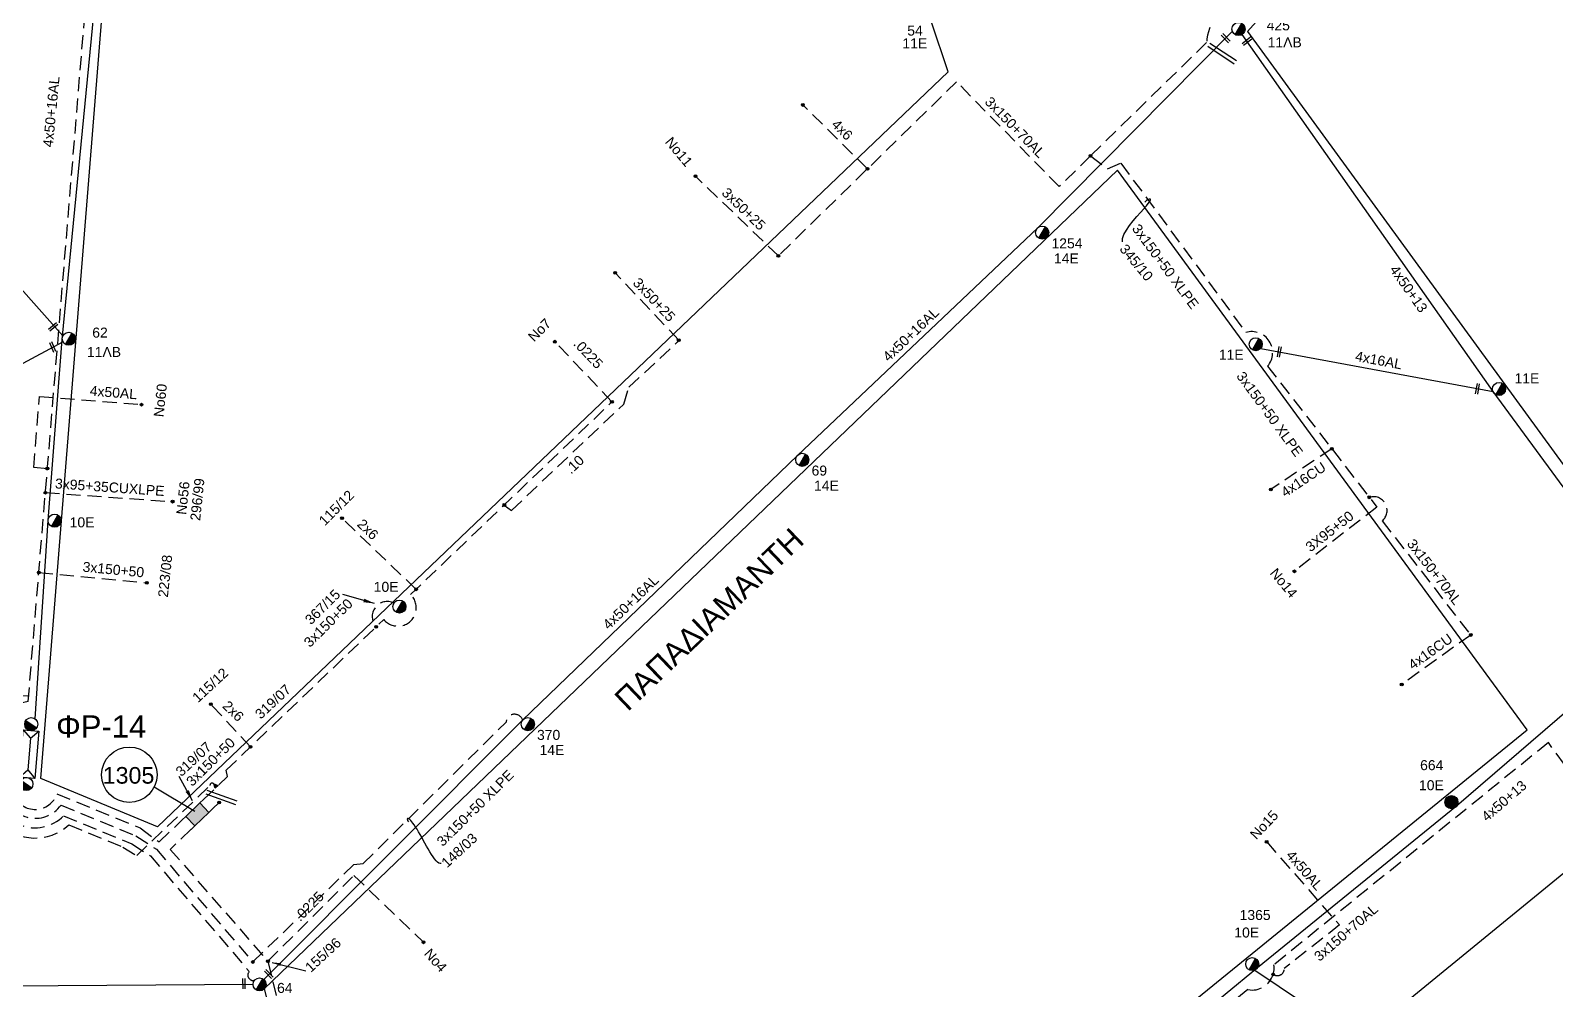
# Model space of a CAD drawing. Header units: millimetres. Extents: x 2910 to 3994, y 712 to 1224.
# Drawn here: x 3578 to 3715.6, y 957 to 1043.5 of the extents above; entities that cross this region are included whole.
import ezdxf
from ezdxf.enums import TextEntityAlignment as Align

# ---------------------------------------------------------------- set-up
doc = ezdxf.new("R2010")
doc.units = ezdxf.units.MM
doc.linetypes.add('DASHED', pattern=[19.05, 12.7, -6.35])
for name, color, linetype in [('.0225', 7, 'Continuous'), ('.10', 7, 'Continuous'), ('2x6', 7, 'Continuous'), ('3x150+50', 7, 'Continuous'), ('3x150+50 XLPE', 7, 'Continuous'), ('3x150+50AL', 7, 'Continuous'), ('3x150+70AL', 7, 'Continuous'), ('3x150AL+50CU', 7, 'Continuous'), ('3x150AL+50CUXLPE', 7, 'Continuous'), ('3x50+25', 7, 'Continuous'), ('3x70+54.6+25 AL', 7, 'Continuous'), ('3x95+35CUXLPE', 7, 'Continuous'), ('3X95+50', 7, 'Continuous'), ('4x16AL', 7, 'Continuous'), ('4x16CU', 7, 'Continuous'), ('4x50+13', 7, 'Continuous'), ('4x50+16AL', 7, 'Continuous'), ('4x50AL', 7, 'Continuous'), ('4x6', 7, 'Continuous'), ('Link Box 4 Διευθύνσεων', 7, 'Continuous'), ('Pillar OTE', 7, 'Continuous'), ('text διευθύνσεων', 7, 'Continuous'), ('TEXT ΚΑΛΩΔΙΩΝ', 7, 'Continuous'), ('Άγνωστα', 7, 'Continuous'), ('Επιγραφές - Σχήματα', 7, 'Continuous'), ('Μηχανική τομή', 7, 'Continuous'), ('Στύλος Ξύλινος', 7, 'Continuous'), ('Στύλος Ξύλινος @ 1', 7, 'Continuous'), ('Στύλος ΦΜ', 7, 'Continuous'), ('Στύλος ΦΜ @ 1', 7, 'Continuous'), ('Συνδέσεις', 7, 'Continuous'), ('Τομή', 7, 'Continuous'), ('Υποσταθμός εναέριος 2 στύλων', 7, 'Continuous'), ('Υποσταθμός πόλεως', 7, 'Continuous'), ('Υπόβαθρο ΔΕΗ', 7, 'Continuous')]:
    doc.layers.add(name, color=color, linetype=linetype)
doc.styles.get("Standard").update_dxf_attribs({"font": 'arial.ttf'})
doc.linetypes.add('SYN_LINE', pattern='A,0.5,-0.0001,["/\\/\\/\\/",Standard,S=0.1,R=0,X=0,Y=-0.05],-0.25', length=0.7501)
doc.dimstyles.new('ISO-25', dxfattribs={"dimtxt": 2.5, "dimasz": 2.5, "dimexe": 1.25, "dimexo": 0.625, "dimtad": 1, "dimtxsty": 'Standard', "dimcen": 2.5, "dimadec": 0, "dimazin": 0, "dimtfac": 1, "dimtmove": 0, "dimatfit": 3, "dimfxl": 1, "dimarcsym": 0})

# ---------------------------------------------------------------- blocks, each defined once
blk = doc.blocks.new('ΥΠΟΣΤΑΘΜΟΣ ΕΝΑΕΡΙΟΣ ΕΠΙ 2 ΣΤΥΛΩΝ')
at = {"layer": 'Υποσταθμός εναέριος 2 στύλων', "linetype": 'Continuous'}
for points in [[(-11.97, -2.11, 0.574793), (-8.45, -0.07, 0.268822), (-9.64, 1.98)], [(9.68, -2.15, 0.574793), (13.19, -0.1, 0.268822), (12.01, 1.95)]]:
    blk.add_hatch(color=256, dxfattribs=at).paths.add_polyline_path(points)
for p, q in [((-11.97, -2.11), (-9.64, 1.98)), ((9.68, -2.15), (12.01, 1.95))]:
    blk.add_line(p, q, dxfattribs=at)
for centre in [(-10.81, -0.07), (10.84, -0.1)]:
    blk.add_circle(centre, 2.36, dxfattribs=at)
at = {"layer": 'Υποσταθμός πόλεως', "linetype": 'Continuous', "ltscale": 40}
blk.add_lwpolyline([(-8.57, 2.82), (8.57, 2.82), (8.57, -2.82), (-8.57, -2.82)], close=True, dxfattribs=at)
for points in [[(-5.75, 0), (-8.57, 2.82)], [(-8.57, -2.82), (-5.75, 0)], [(-5.75, 0), (5.75, 0)], [(5.75, 0), (8.57, 2.82)], [(8.57, -2.82), (5.75, 0)]]:
    blk.add_lwpolyline(points, dxfattribs=at)
at = {"layer": 'Υποσταθμός εναέριος 2 στύλων', "ltscale": 40, "flags": 1}
for tag, p in [('ΜΕΤΑΣΧΗΜΑΤΙΣΜΟΣ', (14.09, 2.51)), ('ΙΣΧΥΣ', (14.07, -0.28)), ('ΑΡΙΘΜΟΣ', (14.19, -3))]:
    blk.add_attdef(tag, p, '', height=1.8, dxfattribs=at)
blk = doc.blocks.new('LINK BOX 4 ΑΝΑΧΩΡΗΣΕΩΝ')
at = {"layer": 'Link Box 4 Διευθύνσεων', "ltscale": 40}
blk.add_hatch(color=256, dxfattribs=at).paths.add_polyline_path([(-3.54, 0), (-3.54, -4.67), (3.54, -4.67), (3.54, 0)])
for p, q in [((-3.54, 0), (-5.33, 0)), ((5.33, 0), (3.54, 0)), ((-3.54, -4.67), (-5.33, -4.67)), ((5.33, -4.67), (3.54, -4.67))]:
    blk.add_line(p, q, dxfattribs=at)
blk.add_lwpolyline([(-3.54, -4.67), (-3.54, 0), (3.54, 0), (3.54, -4.67)], close=True, dxfattribs=at)
blk = doc.blocks.new('ΥΠΑΡΧΩΝ ΤΣΙΜΕΝΤΕΝΙΟΣ ΣΤΥΛΟΣ')
at = {"layer": 'Στύλος ΦΜ'}
blk.add_hatch(color=7, dxfattribs=at).paths.add_polyline_path([(-1.29, -2.28, 0.574793), (2.62, 0, 0.268822), (1.3, 2.27)])
at = {"layer": 'Στύλος ΦΜ', "color": 7}
blk.add_line((-1.29, -2.28), (1.3, 2.27), dxfattribs=at)
blk.add_circle((0, 0), 2.62, dxfattribs=at)
at = {"layer": 'Στύλος ΦΜ', "flags": 4}
for tag, p in [('ΤΥΠΟΣ', (-4.91, 3.03)), ('ΑΡΙΘΜΟΣ', (-4.68, 8.05))]:
    blk.add_attdef(tag, p, '', height=4, dxfattribs=at)
blk = doc.blocks.new('ΥΠΑΡΧΩΝ ΞΥΛΙΝΟΣ ΣΤΥΛΟΣ')
at = {"layer": 'Στύλος Ξύλινος'}
h = blk.add_hatch(color=7, dxfattribs=at)
h.paths.add_polyline_path([(-2.62, 0, 0.270008), (-1.29, -2.28), (1.3, 2.27, 0.576266)])
h.paths.add_polyline_path([(-1.29, -2.28, 0.574793), (2.62, 0, 0.268822), (1.3, 2.27)])
at = {"layer": 'Στύλος Ξύλινος', "color": 7}
blk.add_line((-1.29, -2.28), (1.3, 2.27), dxfattribs=at)
blk.add_circle((0, 0), 2.62, dxfattribs=at)
at = {"layer": 'Στύλος Ξύλινος', "flags": 4}
for tag, p in [('ΑΡΙΘΜΟΣ', (-4.91, 8.6)), ('ΤΥΠΟΣ', (-4.85, 3.39))]:
    blk.add_attdef(tag, p, '', height=4, dxfattribs=at)
blk = doc.blocks.new('_ΣΥΝΔΕΣΗ')
at = {"layer": 'Συνδέσεις', "linetype": 'SYN_LINE', "ltscale": 40}
blk.add_hatch(color=256, dxfattribs=at).paths.add_polyline_path([(0.5, -0.01, 1), (-0.5, -0.01, 1)])
at = {"layer": 'Συνδέσεις'}
blk.add_circle((0, -0.01), 0.5, dxfattribs=at)
blk = doc.blocks.new('ΜΗΧΑΝΙΚΗ ΤΟΜΗ')
at = {"layer": 'Μηχανική τομή', "ltscale": 40}
for p, q in [((-1.9, 0.8), (5.7, 0.8)), ((-1.9, -0.8), (5.7, -0.8))]:
    blk.add_line(p, q, dxfattribs=at)
blk = doc.blocks.new('ΤΟΜΗ')
at = {"layer": 'Τομή', "ltscale": 40}
for p, q in [((-5.7, 0), (17.1, 0)), ((-5.7, -2.8), (17.1, -2.8))]:
    blk.add_line(p, q, dxfattribs=at)

msp = doc.modelspace()

# ---------------------------------------------------------------- hatches: boundary and pattern name
at = {"layer": 'TEXT ΚΑΛΩΔΙΩΝ', "linetype": 'Continuous', "ltscale": 0.1}
h = msp.add_hatch(color=256, dxfattribs=at)
h.dxf.hatch_style = 1
h.paths.add_polyline_path([(3594.95, 975.39), (3594.56, 975.55), (3594.68, 975.15)])

# ---------------------------------------------------------------- linework, layer by layer
at = {"layer": '.0225', "color": 30, "linetype": 'DASHED', "lineweight": -3, "ltscale": 0.1}
msp.add_lwpolyline([(3630.48, 1010.02), (3625.33, 1015.45)], dxfattribs=at)
at = {"layer": '.0225', "color": 6, "linetype": 'DASHED', "lineweight": -3, "ltscale": 0.1}
msp.add_lwpolyline([(3592.52, 971.45), (3590.63, 969.64), (3599.45, 959.55), (3607.2, 967.29), (3613.48, 961.26)], dxfattribs=at)
at = {"layer": '.10', "color": 30, "linetype": 'DASHED', "lineweight": -3, "ltscale": 0.1}
msp.add_lwpolyline([(3620.76, 1000.71), (3621.43, 1000.23), (3631.55, 1009.82), (3632.01, 1011.34), (3636.53, 1015.55)], dxfattribs=at)
at = {"layer": '2x6', "color": 30, "linetype": 'DASHED', "lineweight": -3, "ltscale": 0.1}
msp.add_lwpolyline([(3612.82, 993.1), (3606.13, 999.51)], dxfattribs=at)
at = {"layer": '3x150+50', "color": 30, "linetype": 'DASHED', "lineweight": -3, "ltscale": 0.1}
msp.add_lwpolyline([(3593.64, 974.14), (3595.8, 976.21), (3595.68, 976.79), (3609.9, 990.38, 1.058823), (3612.32, 992.63), (3630.48, 1010.02)], format="xyb", dxfattribs=at)
for points in [[(3578.78, 994.62), (3588.52, 993.7)], [(3597.88, 978.89), (3594.29, 982.74)]]:
    msp.add_lwpolyline(points, dxfattribs=at)
at = {"layer": '3x150+50', "color": 62, "linetype": 'DASHED', "lineweight": -3, "ltscale": 0.1}
msp.add_lwpolyline([(3577.22, 978.48, 1.258439), (3581.01, 972.68), (3587.17, 970.15), (3588.85, 969.05), (3597.76, 958.61, 0.758929), (3598.23, 957.83)], format="xyb", dxfattribs=at)
at = {"layer": '3x150+50', "color": 151, "linetype": 'DASHED', "lineweight": -3, "ltscale": 0.1}
msp.add_lwpolyline([(3577.17, 977.86, 1.275766), (3580.78, 973.64), (3587.54, 970.86), (3589.38, 969.65), (3598.08, 959.48)], format="xyb", dxfattribs=at)
at = {"layer": '3x150+50', "color": 6, "linetype": 'DASHED', "lineweight": -3, "ltscale": 0.1}
for points in [[(3577.08, 976.84, 1.303124), (3580.41, 974.66), (3587.92, 971.57), (3589.63, 970.31), (3591.71, 972.3)], [(3599.45, 959.55), (3605.36, 935.06), (3614.58, 932.47, 0.315725), (3617.26, 931.53), (3629.11, 927.92, 1.166677), (3629.27, 929.1, 0.119171)]]:
    msp.add_lwpolyline(points, format="xyb", dxfattribs=at)
msp.add_lwpolyline([(3594.44, 973.29), (3595.05, 973.87)], dxfattribs=at)
at = {"layer": '3x150+50 XLPE', "color": 173, "linetype": 'DASHED', "lineweight": -3, "ltscale": 0.1}
msp.add_lwpolyline([(3673.65, 1032.21), (3675.19, 1031.05), (3676.38, 1031.57), (3687.66, 1016.28, -0.744866), (3689.63, 1013.24), (3699.49, 1000.53)], format="xyb", dxfattribs=at)
at = {"layer": '3x150+50 XLPE', "color": 151, "linetype": 'DASHED', "lineweight": -3, "ltscale": 0.1}
msp.add_lwpolyline([(3598.08, 959.48), (3607.21, 968.29), (3608.03, 968.36), (3620.94, 981.13, -0.82898), (3622.42, 981.3, -37.753842)], format="xyb", dxfattribs=at)
at = {"layer": '3x150+50 XLPE', "color": 85, "linetype": 'DASHED', "lineweight": -3, "ltscale": 0.1}
msp.add_lwpolyline([(3690.13, 958.37, -0.388975), (3687.85, 956.99), (3666.49, 939.73), (3666.3, 938.66), (3661.59, 934.69), (3660.49, 934.95)], format="xyb", dxfattribs=at)
at = {"layer": '3x150+50AL', "color": 30, "linetype": 'DASHED', "lineweight": -3, "ltscale": 0.1}
msp.add_lwpolyline([(3609.21, 989.72, -0.825334), (3610.81, 991.87, 67.156551)], format="xyb", dxfattribs=at)
at = {"layer": '3x150+70AL', "color": 30, "linetype": 'DASHED', "lineweight": -3, "ltscale": 0.1}
msp.add_lwpolyline([(3577.33, 979.95, -0.787927), (3577.82, 982.98), (3583.47, 1051.54, -0.801324), (3583.93, 1052.47, -0.181847)], format="xyb", dxfattribs=at)
at = {"layer": '3x150+70AL', "color": 173, "linetype": 'DASHED', "lineweight": -3, "ltscale": 0.1}
msp.add_lwpolyline([(3673.65, 1032.21), (3670.82, 1029.44), (3661.57, 1038.9), (3645.49, 1023.19)], dxfattribs=at)
msp.add_lwpolyline([(3698.8, 1001.41, -0.815837), (3699.97, 999.28), (3707.95, 988.98)], format="xyb", dxfattribs=at)
at = {"layer": '3x150+70AL', "color": 85, "linetype": 'DASHED', "lineweight": -3, "ltscale": 0.1}
msp.add_lwpolyline([(3696.1, 962.82), (3691.13, 958.89, -0.622305), (3690.13, 958.37, 6.618644)], format="xyb", dxfattribs=at)
at = {"layer": '3x150AL+50CU', "color": 173, "linetype": 'DASHED', "lineweight": -3, "ltscale": 0.1}
msp.add_lwpolyline([(3705.32, 1048.79), (3696.16, 1056.11), (3687.21, 1046.19, 0.329778), (3684.12, 1042.44), (3673.65, 1032.21)], format="xyb", dxfattribs=at)
at = {"layer": '3x150AL+50CU', "color": 85, "linetype": 'DASHED', "lineweight": -3, "ltscale": 0.1}
msp.add_lwpolyline([(3805.74, 1020.04), (3809.29, 1026.23), (3796.95, 1033.3), (3720.87, 971.12), (3714.95, 979.28), (3690.19, 959.22, -0.109144), (3690.13, 958.37, -0.109144)], format="xyb", dxfattribs=at)
at = {"layer": '3x150AL+50CUXLPE', "color": 30, "linetype": 'DASHED', "lineweight": -3, "ltscale": 0.1}
msp.add_lwpolyline([(3577.91, 983.47), (3575.76, 983.53), (3575.33, 978.35, 0.98858), (3581.48, 971.85), (3586.36, 969.85), (3587.61, 969.08), (3594.22, 975.4, -0.756704), (3594.56, 975.55)], format="xyb", dxfattribs=at)
at = {"layer": '3x50+25', "color": 173, "linetype": 'DASHED', "lineweight": -3, "ltscale": 0.1}
msp.add_lwpolyline([(3645.49, 1023.19), (3638.01, 1030.38)], dxfattribs=at)
at = {"layer": '3x50+25', "color": 30, "linetype": 'DASHED', "lineweight": -3, "ltscale": 0.1}
msp.add_lwpolyline([(3636.5, 1015.58), (3630.77, 1021.67)], dxfattribs=at)
at = {"layer": '3x70+54.6+25 AL', "color": 173, "linetype": 'SYN_LINE', "lineweight": -3, "ltscale": 10}
msp.add_lwpolyline([(3688.48, 958.75), (3699.45, 951.37)], dxfattribs=at)
at = {"layer": '3x95+35CUXLPE', "color": 30, "linetype": 'DASHED', "lineweight": -3, "ltscale": 0.1}
msp.add_lwpolyline([(3579.37, 1001.83), (3590.85, 1001.02)], dxfattribs=at)
at = {"layer": '3X95+50', "color": 173, "linetype": 'DASHED', "lineweight": -3, "ltscale": 0.1}
msp.add_lwpolyline([(3699.49, 1000.53), (3692.04, 994.73)], dxfattribs=at)
at = {"layer": '4x16AL', "color": 85, "linetype": 'Continuous', "lineweight": -3, "ltscale": 0.1}
msp.add_lwpolyline([(3580.96, 1015.98), (3564.07, 1034.94)], dxfattribs=at)
at = {"layer": '4x16AL', "color": 1, "linetype": 'Continuous', "lineweight": -3, "ltscale": 0.1}
msp.add_lwpolyline([(3689, 1014.84), (3709.96, 1010.94)], dxfattribs=at)
at = {"layer": '4x16AL', "color": 62, "linetype": 'Continuous', "lineweight": -3, "ltscale": 0.1}
msp.add_lwpolyline([(3598.1, 957.46), (3576.14, 957.29)], dxfattribs=at)
at = {"layer": '4x16CU', "color": 173, "linetype": 'DASHED', "lineweight": -3, "ltscale": 0.1}
for points in [[(3695.41, 1005.79), (3689.92, 1002.12)], [(3707.95, 988.98), (3701.72, 984.53)]]:
    msp.add_lwpolyline(points, dxfattribs=at)
at = {"layer": '4x50+13', "color": 173, "linetype": 'Continuous', "lineweight": -3, "ltscale": 0.1}
msp.add_lwpolyline([(3795.12, 1051.82), (3775.53, 1030.52), (3749.71, 1009.49), (3725.91, 990.11), (3706.67, 973.54), (3688.72, 958.95), (3668.3, 942.1), (3646.6, 924.78)], dxfattribs=at)
at = {"layer": '4x50+13', "color": 1, "linetype": 'Continuous', "lineweight": -3, "ltscale": 0.1}
msp.add_lwpolyline([(3773.01, 924.27), (3754.33, 949.42), (3737.02, 973.47), (3725.18, 990.24), (3709.96, 1010.94), (3687.34, 1043.17)], dxfattribs=at)
at = {"layer": '4x50+13', "color": 85, "linetype": 'Continuous', "lineweight": -3, "ltscale": 0.1}
msp.add_lwpolyline([(3492.48, 993.58), (3513.82, 995.33), (3546.37, 996.85), (3580.96, 1015.43)], dxfattribs=at)
at = {"layer": '4x50+16AL', "color": 85, "linetype": 'Continuous', "lineweight": -3, "ltscale": 0.1}
msp.add_lwpolyline([(3578.44, 981.42), (3579.61, 999.31), (3580.9, 1015.65), (3584.42, 1052.11)], dxfattribs=at)
at = {"layer": '4x50+16AL', "color": 151, "linetype": 'Continuous', "lineweight": -3, "ltscale": 0.1}
msp.add_lwpolyline([(3599.09, 957.89), (3622.42, 981.3), (3647.22, 1005.19), (3668.89, 1025.72), (3686.44, 1043.45)], dxfattribs=at)
at = {"layer": '4x50AL', "color": 30, "linetype": 'DASHED', "lineweight": -3, "ltscale": 0.1}
msp.add_lwpolyline([(3579.55, 1003.99), (3578.33, 1004.09), (3578.84, 1010.5), (3588.04, 1009.77)], dxfattribs=at)
at = {"layer": '4x50AL', "color": 85, "linetype": 'DASHED', "lineweight": -3, "ltscale": 0.1}
msp.add_lwpolyline([(3689.54, 970.32), (3696.1, 962.82)], dxfattribs=at)
at = {"layer": '4x6', "color": 173, "linetype": 'DASHED', "lineweight": -3, "ltscale": 0.1}
msp.add_lwpolyline([(3653.53, 1031.04), (3647.7, 1036.81)], dxfattribs=at)
at = {"layer": 'Pillar OTE', "ltscale": 40}
msp.add_lwpolyline([(3594.68, 975.15), (3594.56, 975.55), (3594.95, 975.39), (3594.68, 975.15)], dxfattribs=at)
at = {"layer": 'TEXT ΚΑΛΩΔΙΩΝ', "color": 7, "linetype": 'Continuous', "ltscale": 0.1}
for points in [[(3676.54, 1024.45), (3676.35, 1025.16), (3679.19, 1028.16), (3679.08, 1028.35), (3678.78, 1028.32), (3678.54, 1028.03)], [(3615.08, 968.38), (3614.81, 968.25), (3614.08, 969.29), (3612.84, 971.68), (3611.95, 972.72), (3612, 972.28), (3612.12, 972.14)]]:
    msp.add_open_spline(points, degree=3, dxfattribs=at)
at = {"layer": 'Υπόβαθρο ΔΕΗ', "linetype": 'Continuous', "lineweight": -3}
msp.add_lwpolyline([(3778.87, 1034.88), (3777.84, 1040.1), (3759.16, 1051.05), (3744.06, 1023.43), (3730.62, 1030.3), (3746.12, 1058.45), (3716.56, 1075.56), (3687.82, 1043.43), (3725.66, 991.48)], close=True, dxfattribs=at)
for points in [[(3660.8, 1039.81), (3589.49, 971.66), (3578.95, 976.04), (3585.03, 1051.8)], [(3660.8, 1039.81), (3659.28, 1044.36), (3585.03, 1051.8)], [(3713.04, 980.44), (3676.07, 1030.92), (3599.1, 957.07), (3604.37, 936.32), (3645.85, 925.78), (3713.04, 980.44)], [(3691.52, 947.19), (3658.66, 920.36), (3656.97, 907.75), (3692.19, 861.02), (3742.67, 900.27), (3756.46, 921.05), (3720.15, 970.58), (3697.37, 951.97)]]:
    msp.add_lwpolyline(points, dxfattribs=at)
at = {"layer": 'Υπόβαθρο ΔΕΗ', "lineweight": -3}
msp.add_lwpolyline([(3589.19, 975.29), (3592.84, 973.09)], dxfattribs=at)
msp.add_circle((3586.94, 976.37), 2.5, dxfattribs=at)

# ---------------------------------------------------------------- block references
at = {"layer": 'Link Box 4 Διευθύνσεων', "lineweight": -3, "xscale": 0.2499999999999996, "yscale": 0.2499999999999996, "zscale": 0.2499999999999996, "rotation": 223.7014975056371}
msp.add_blockref('LINK BOX 4 ΑΝΑΧΩΡΗΣΕΩΝ', (3593.48, 972.37), dxfattribs=at)
at = {"layer": 'Μηχανική τομή', "lineweight": -3, "zscale": 0.2499999999999677}
for p, xscale, yscale, rotation in [((3686, 1042.66), 0.1249999999999999, 0.1249999999999999, 133.7718058638101), ((3687.94, 1042.69), 0.1249999999999999, 0.1249999999999999, 217.6795579721697), ((3579.89, 1016.65), 0.1249999999999999, 0.1249999999999999, 40.37793461996296), ((3579.93, 1015.2), 0.1249999999999999, 0.1249999999999999, 292.5288686714567), ((3690.65, 1014.29), 0.1249999999999999, 0.1249999999999999, 79.6243728285264), ((3708.52, 1010.97), 0.1249999999999998, 0.1249999999999998, 79.6243728285264), ((3597.3, 957.29), 0.1249999999999999, 0.1249999999999999, 91.21650377880083), ((3599.69, 958.22), 0.1249999999999999, 0.1249999999999999, 133.7718058638101)]:
    msp.add_blockref('ΜΗΧΑΝΙΚΗ ΤΟΜΗ', p, dxfattribs=dict(at, xscale=xscale, yscale=yscale, rotation=rotation))
at = {"layer": 'Στύλος Ξύλινος @ 1', "lineweight": -3, "ltscale": 40}
ref = msp.add_blockref('ΥΠΑΡΧΩΝ ΞΥΛΙΝΟΣ ΣΤΥΛΟΣ', (3706.21, 973.9), dxfattribs=dict(at, xscale=0.2250000000000227, yscale=0.2250000000000227, zscale=0.2250000000000227))
ref.add_attrib('ΤΥΠΟΣ', '10E', (3703.28, 974.98), dxfattribs={"layer": 'Στύλος Ξύλινος', "height": 0.9, "flags": 4})
ref.add_attrib('ΑΡΙΘΜΟΣ', '664', (3703.38, 976.79), dxfattribs={"layer": 'Στύλος Ξύλινος', "height": 0.9, "flags": 4})
at = {"layer": 'Στύλος ΦΜ @ 1', "lineweight": -3, "ltscale": 40}
ref = msp.add_blockref('ΥΠΑΡΧΩΝ ΤΣΙΜΕΝΤΕΝΙΟΣ ΣΤΥΛΟΣ', (3660.01, 1045.04), dxfattribs=dict(at, xscale=0.225, yscale=0.225, zscale=0.225))
ref.add_attrib('ΤΥΠΟΣ', '11Ε', dxfattribs={"layer": 'Στύλος ΦΜ', "height": 0.9, "flags": 4}).set_placement((3656.68, 1041.65), align=Align.BOTTOM_LEFT)
ref.add_attrib('ΑΡΙΘΜΟΣ', '54', (3657.12, 1043.07), dxfattribs={"layer": 'Στύλος ΦΜ', "height": 0.9, "flags": 4})
ref = msp.add_blockref('ΥΠΑΡΧΩΝ ΤΣΙΜΕΝΤΕΝΙΟΣ ΣΤΥΛΟΣ', (3687, 1043.66), dxfattribs=dict(at, xscale=0.225, yscale=0.225, zscale=0.225))
ref.add_attrib('ΤΥΠΟΣ', '11ΛΒ ', dxfattribs={"layer": 'Στύλος ΦΜ', "height": 0.9, "flags": 4}).set_placement((3689.63, 1041.74), align=Align.BOTTOM_LEFT)
ref.add_attrib('ΑΡΙΘΜΟΣ', '425', (3689.54, 1043.54), dxfattribs={"layer": 'Στύλος ΦΜ', "height": 0.9, "flags": 4})
ref = msp.add_blockref('ΥΠΑΡΧΩΝ ΤΣΙΜΕΝΤΕΝΙΟΣ ΣΤΥΛΟΣ', (3669.29, 1025.29), dxfattribs=dict(at, xscale=0.225, yscale=0.225, zscale=0.225))
ref.add_attrib('ΤΥΠΟΣ', '14Ε', dxfattribs={"layer": 'Στύλος ΦΜ', "height": 0.9, "flags": 4}).set_placement((3670.35, 1022.24), align=Align.BOTTOM_LEFT)
ref.add_attrib('ΑΡΙΘΜΟΣ', '1254', (3670.13, 1023.87), dxfattribs={"layer": 'Στύλος ΦΜ', "height": 0.9, "flags": 4})
ref = msp.add_blockref('ΥΠΑΡΧΩΝ ΤΣΙΜΕΝΤΕΝΙΟΣ ΣΤΥΛΟΣ', (3581.48, 1015.71), dxfattribs=dict(at, xscale=0.225, yscale=0.225, zscale=0.225))
ref.add_attrib('ΤΥΠΟΣ', '11ΛΒ', dxfattribs={"layer": 'Στύλος ΦΜ', "height": 0.9, "flags": 4}).set_placement((3583.12, 1013.8), align=Align.BOTTOM_LEFT)
ref.add_attrib('ΑΡΙΘΜΟΣ', '62', (3583.6, 1015.82), dxfattribs={"layer": 'Στύλος ΦΜ', "height": 0.9, "flags": 4})
ref = msp.add_blockref('ΥΠΑΡΧΩΝ ΤΣΙΜΕΝΤΕΝΙΟΣ ΣΤΥΛΟΣ', (3688.55, 1015.22), dxfattribs=dict(at, xscale=0.225, yscale=0.225, zscale=0.225))
ref.add_attrib('ΤΥΠΟΣ', '11Ε', dxfattribs={"layer": 'Στύλος ΦΜ', "height": 0.9, "flags": 4}).set_placement((3685.23, 1013.56), align=Align.BOTTOM_LEFT)
ref = msp.add_blockref('ΥΠΑΡΧΩΝ ΤΣΙΜΕΝΤΕΝΙΟΣ ΣΤΥΛΟΣ', (3710.5, 1011.18), dxfattribs=dict(at, xscale=0.225, yscale=0.225, zscale=0.225))
ref.add_attrib('ΤΥΠΟΣ', '11Ε', dxfattribs={"layer": 'Στύλος ΦΜ', "height": 0.9, "flags": 4}).set_placement((3711.9, 1011.42), align=Align.BOTTOM_LEFT)
ref = msp.add_blockref('ΥΠΑΡΧΩΝ ΤΣΙΜΕΝΤΕΝΙΟΣ ΣΤΥΛΟΣ', (3647.65, 1004.79), dxfattribs=dict(at, xscale=0.225, yscale=0.225, zscale=0.225))
ref.add_attrib('ΤΥΠΟΣ', '14Ε', dxfattribs={"layer": 'Στύλος ΦΜ', "height": 0.9, "flags": 4}).set_placement((3648.71, 1001.74), align=Align.BOTTOM_LEFT)
ref.add_attrib('ΑΡΙΘΜΟΣ', '69', (3648.49, 1003.37), dxfattribs={"layer": 'Στύλος ΦΜ', "height": 0.9, "flags": 4})
ref = msp.add_blockref('ΥΠΑΡΧΩΝ ΤΣΙΜΕΝΤΕΝΙΟΣ ΣΤΥΛΟΣ', (3580.2, 999.3), dxfattribs=dict(at, xscale=0.225, yscale=0.225, zscale=0.225))
ref.add_attrib('ΤΥΠΟΣ', '10Ε', dxfattribs={"layer": 'Στύλος ΦΜ', "height": 0.9, "flags": 4}).set_placement((3581.56, 998.43), align=Align.BOTTOM_LEFT)
ref = msp.add_blockref('ΥΠΑΡΧΩΝ ΤΣΙΜΕΝΤΕΝΙΟΣ ΣΤΥΛΟΣ', (3611.31, 991.55), dxfattribs=dict(at, xscale=0.225, yscale=0.225, zscale=0.225))
ref.add_attrib('ΤΥΠΟΣ', '10Ε', dxfattribs={"layer": 'Στύλος ΦΜ', "height": 0.9, "flags": 4}).set_placement((3608.99, 992.61), align=Align.BOTTOM_LEFT)
ref = msp.add_blockref('ΥΠΑΡΧΩΝ ΤΣΙΜΕΝΤΕΝΙΟΣ ΣΤΥΛΟΣ', (3622.89, 980.94), dxfattribs=dict(at, xscale=0.225, yscale=0.225, zscale=0.225))
ref.add_attrib('ΤΥΠΟΣ', '14Ε', dxfattribs={"layer": 'Στύλος ΦΜ', "height": 0.9, "flags": 4}).set_placement((3623.95, 977.89), align=Align.BOTTOM_LEFT)
ref.add_attrib('ΑΡΙΘΜΟΣ', '370', (3623.72, 979.52), dxfattribs={"layer": 'Στύλος ΦΜ', "height": 0.9, "flags": 4})
ref = msp.add_blockref('ΥΠΑΡΧΩΝ ΤΣΙΜΕΝΤΕΝΙΟΣ ΣΤΥΛΟΣ', (3688.24, 959.29), dxfattribs=dict(at, xscale=0.225, yscale=0.225, zscale=0.225))
ref.add_attrib('ΤΥΠΟΣ', '10E', dxfattribs={"layer": 'Στύλος ΦΜ', "height": 0.9, "flags": 4}).set_placement((3686.62, 961.42), align=Align.BOTTOM_LEFT)
ref.add_attrib('ΑΡΙΘΜΟΣ', '1365', (3687.1, 963.27), dxfattribs={"layer": 'Στύλος ΦΜ', "height": 0.9, "flags": 4})
ref = msp.add_blockref('ΥΠΑΡΧΩΝ ΤΣΙΜΕΝΤΕΝΙΟΣ ΣΤΥΛΟΣ', (3598.69, 957.46), dxfattribs=dict(at, xscale=0.225, yscale=0.225, zscale=0.225))
ref.add_attrib('ΤΥΠΟΣ', '15ΕΒ', dxfattribs={"layer": 'Στύλος ΦΜ', "height": 0.9, "flags": 4}).set_placement((3600, 955.09), align=Align.BOTTOM_LEFT)
ref.add_attrib('ΑΡΙΘΜΟΣ', '64', (3600.27, 956.69), dxfattribs={"layer": 'Στύλος ΦΜ', "height": 0.9, "flags": 4})
at = {"layer": 'Συνδέσεις', "lineweight": -3, "xscale": 0.25, "yscale": 0.25, "zscale": 0.25}
for p in [(3647.7, 1036.81), (3673.65, 1032.21), (3638.01, 1030.38), (3653.53, 1031.05), (3645.49, 1023.19), (3630.77, 1021.67), (3625.33, 1015.45), (3636.5, 1015.58), (3588.04, 1009.77), (3630.48, 1010.02), (3695.41, 1005.79), (3579.55, 1004), (3579.37, 1001.83), (3689.92, 1002.12), (3698.8, 1001.41), (3590.85, 1001.02), (3620.77, 1000.72), (3606.13, 999.52), (3578.78, 994.62), (3692.04, 994.73), (3588.52, 993.7), (3612.82, 993.11), (3609.21, 989.72), (3707.95, 988.99), (3701.72, 984.53), (3594.29, 982.74), (3597.88, 978.89), (3595.05, 973.87), (3689.54, 970.32), (3613.48, 961.26), (3598.08, 959.48), (3599.45, 959.55), (3690.13, 958.37)]:
    msp.add_blockref('_ΣΥΝΔΕΣΗ', p, dxfattribs=at)
at = {"layer": 'Τομή', "lineweight": -3, "zscale": 0.2499999999999997}
for p, xscale, yscale, rotation in [((3685.02, 1042), 0.125, 0.125, 326.5838154263275), ((3594.62, 974.73), 0.1249999999999999, 0.1249999999999999, 340.2696461690963)]:
    msp.add_blockref('ΤΟΜΗ', p, dxfattribs=dict(at, xscale=xscale, yscale=yscale, rotation=rotation))
at = {"layer": 'Υποσταθμός εναέριος 2 στύλων', "lineweight": -3, "xscale": 0.2499999999999999, "yscale": 0.2499999999999999, "zscale": 0.4999999999999997, "rotation": 265.4111101025185}
msp.add_blockref('ΥΠΟΣΤΑΘΜΟΣ ΕΝΑΕΡΙΟΣ ΕΠΙ 2 ΣΤΥΛΩΝ', (3577.9, 978.24), dxfattribs=at)

# ---------------------------------------------------------------- texts
at = {"layer": 'text διευθύνσεων', "color": 7, "linetype": 'Continuous', "lineweight": -3, "ltscale": 0.1}
msp.add_text('ΠΑΠΑΔΙΑΜΑΝΤΗ', height=2, rotation=43.7015, dxfattribs=at).set_placement((3639.24, 990.41), align=Align.MIDDLE_CENTER)
at = {"layer": 'TEXT ΚΑΛΩΔΙΩΝ', "color": 7, "linetype": 'Continuous', "lineweight": -3, "ltscale": 0.1}
for s, rotation, p in [('4x50+16AL', 84.4739, (3579.9, 1036.19)), ('3x150+70AL', 314.3356, (3666.84, 1034.8)), ('4x6', 315.3134, (3651.25, 1034.57)), ('No11', 309.8823, (3636.52, 1032.58)), ('3x50+25', 316.1008, (3642.37, 1027.43)), ('3x150+50 XLPE', 306.448, (3680.41, 1022.24)), ('345/10', 309.8823, (3677.79, 1022.59)), ('4x50+13', 305.0692, (3702.35, 1020.22)), ('3x50+25', 313.293, (3634.29, 1019.24)), ('4x50+16AL', 43.4521, (3657.44, 1016.11)), ('No7', 45.0342, (3623.95, 1016.5)), ('.0225', 313.4963, (3628.35, 1014.37)), ('4x16AL', 349.46, (3699.65, 1013.78)), ('3x150+50 XLPE', 306.2232, (3689.82, 1008.92)), ('4x50AL', 355.4307, (3585.51, 1010.87)), ('No60', 84, (3589.74, 1010.15)), ('.10', 43.4604, (3627.11, 1004.37)), ('4x16CU', 33.7946, (3692.85, 1003.01)), ('3x95+35CUXLPE', 355.9653, (3585.18, 1002.32)), ('296/99', 84, (3593.08, 1001.21)), ('No56', 84, (3591.78, 1001.34)), ('115/12', 45.0342, (3605.62, 1000.46)), ('3X95+50', 37.9218, (3695.21, 998.34)), ('2x6', 316.2499, (3608.46, 998.52)), ('3x150+70AL', 307.8069, (3704.67, 994.68)), ('223/08', 84, (3590.17, 994.3)), ('3x150+50', 354.5987, (3585.51, 994.89)), ('No14', 309.8823, (3691.08, 993.68)), ('4x50+16AL', 43.9308, (3632.17, 991.95)), ('3x150+50 ', 44.6773, (3605.01, 990.2)), ('367/15 ', 44.6773, (3604.5, 991.64)), ('4x16CU', 35.5609, (3704.31, 987.49)), ('115/12', 42.7963, (3594.24, 984.46)), ('319/07', 42.7963, (3599.9, 982.97)), ('2x6', 316.2499, (3596.32, 982.12)), ('3x150+50 ', 44.6773, (3594.4, 977.66)), ('319/07', 42.7963, (3592.74, 977.79)), ('3x150+50 XLPE', 44.6773, (3618.14, 973.37)), ('4x50+13', 40.7347, (3710.95, 974.02)), ('No15', 46.4818, (3689.31, 971.86)), ('148/03', 42.7963, (3616.71, 969.56)), ('4x50AL', 311.1623, (3692.97, 967.76)), ('.0225', 44.9717, (3603.15, 964.51)), ('3x150+70AL', 40.8378, (3696.69, 962.14)), ('155/96', 42.7963, (3604.42, 960.12)), ('No4', 311.6935, (3614.57, 959.63))]:
    msp.add_text(s, height=0.9, rotation=rotation, dxfattribs=at).set_placement(p, align=Align.MIDDLE_CENTER)
at = {"layer": 'Άγνωστα', "color": 7, "lineweight": -3, "insert": (3584.54, 977.07), "char_height": 1.5, "width": 4.551914400963142e-14, "attachment_point": 1}
msp.add_mtext('1305', dxfattribs=at)
at = {"layer": 'Υπόβαθρο ΔΕΗ', "lineweight": -3, "insert": (3580.34, 981.73), "char_height": 2, "width": 84.6573, "attachment_point": 1}
msp.add_mtext('ΦΡ-14', dxfattribs=at)

# ---------------------------------------------------------------- leaders
at = {"layer": 'Επιγραφές - Σχήματα', "ltscale": 40}
for points, override in [([(3609.06, 991.83), (3606.2, 992.64)], {"dimasz": 1, "dimtad": 0}), ([(3592.65, 974.03), (3591.44, 976.22)], {"dimasz": 1, "dimtad": 0}), ([(3599.82, 959.44), (3602.86, 958.69)], {"dimasz": 0.8, "dimtad": 0})]:
    msp.add_leader(points, dimstyle='ISO-25', override=override, dxfattribs=at)

doc.saveas('drawing.dxf')
